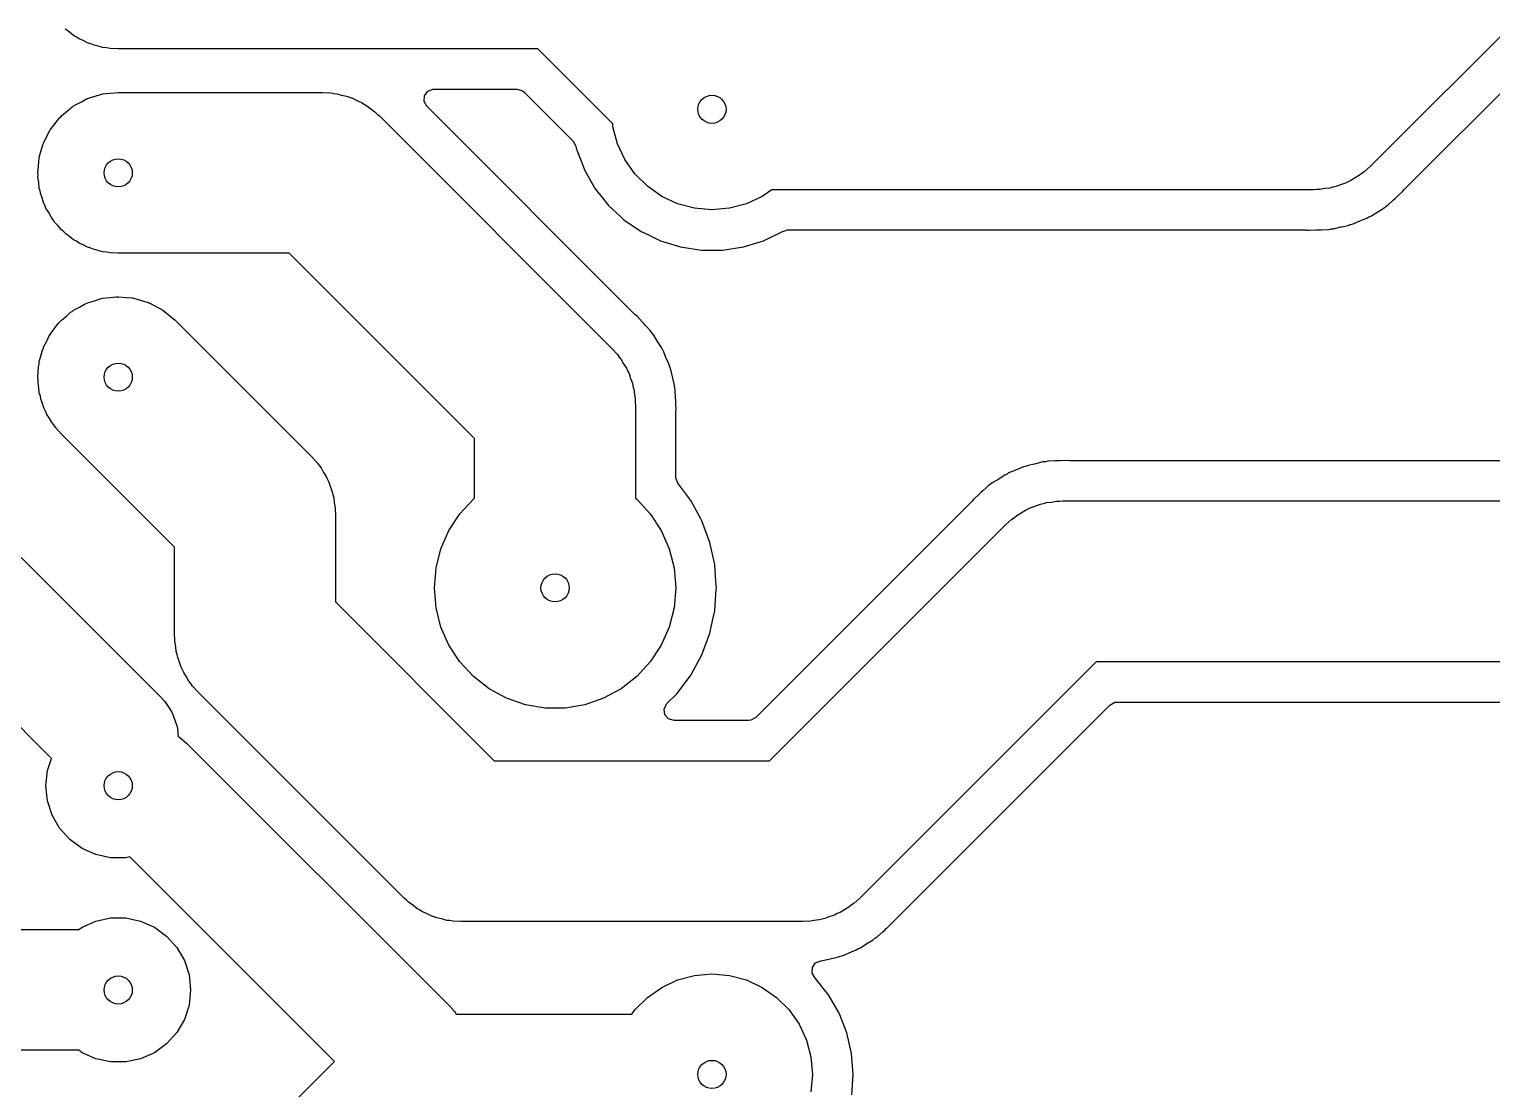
# Model space of a CAD drawing. Extents: x 132 to 232, y -86 to -36.
# Drawn here: x 192.63 to 210.81, y -68.83 to -55.65 of the extents above; entities that cross this region are included whole.
import ezdxf

# ---------------------------------------------------------------- set-up
doc = ezdxf.new("R2010")
doc.units = 0
doc.layers.add('BLACK', color=7, linetype='CONTINUOUS')

msp = doc.modelspace()

# ---------------------------------------------------------------- linework, layer by layer
at = {"layer": 'BLACK', "linetype": 'CONTINUOUS'}
for p, q in [((220.924, -45.74), (209.307, -57.3571)), ((193.089, -55.6588), (193.08, -55.65)), ((193.136, -55.6918), (193.089, -55.6588)), ((193.184, -55.7315), (193.136, -55.6918)), ((193.222, -55.7514), (193.184, -55.7315)), ((193.255, -55.7743), (193.222, -55.7514)), ((193.305, -55.796), (193.255, -55.7743)), ((193.357, -55.8239), (193.305, -55.796)), ((193.401, -55.8371), (193.357, -55.8239)), ((193.441, -55.8541), (193.401, -55.8371)), ((193.492, -55.8646), (193.441, -55.8541)), ((193.545, -55.8808), (193.492, -55.8646)), ((193.594, -55.8856), (193.545, -55.8808)), ((193.639, -55.8949), (193.594, -55.8856)), ((193.74, -55.9), (193.639, -55.8949)), ((198.956, -55.9), (193.74, -55.9)), ((199.886, -56.83), (198.956, -55.9)), ((209.73, -57.6424), (211.177, -56.1948)), ((193.282, -56.5566), (193.346, -56.521)), ((193.346, -56.521), (193.352, -56.5192)), ((193.352, -56.5192), (193.357, -56.5161)), ((193.357, -56.5161), (193.478, -56.4794)), ((193.478, -56.4794), (193.539, -56.4605)), ((193.539, -56.4605), (193.542, -56.4602)), ((193.542, -56.4602), (193.545, -56.4592)), ((193.545, -56.4592), (193.74, -56.44)), ((193.74, -56.44), (196.28, -56.44)), ((196.28, -56.44), (196.381, -56.4451)), ((196.381, -56.4451), (196.418, -56.4528)), ((196.418, -56.4528), (196.456, -56.4557)), ((196.456, -56.4557), (196.517, -56.4731)), ((196.517, -56.4731), (196.579, -56.4859)), ((196.579, -56.4859), (196.614, -56.5009)), ((196.614, -56.5009), (196.651, -56.5113)), ((196.651, -56.5113), (196.707, -56.5407)), ((197.541, -56.5509), (197.546, -56.4812)), ((197.546, -56.4812), (197.588, -56.4252)), ((197.588, -56.4252), (197.653, -56.4008)), ((197.653, -56.4008), (197.662, -56.4005)), ((197.662, -56.4005), (198.697, -56.4005)), ((198.697, -56.4005), (198.764, -56.4202)), ((198.764, -56.4202), (198.785, -56.4368)), ((198.785, -56.4368), (199.396, -57.0478)), ((193.033, -56.7329), (193.111, -56.6687)), ((193.111, -56.6687), (193.169, -56.6192)), ((193.169, -56.6192), (193.177, -56.6147)), ((193.177, -56.6147), (193.184, -56.6085)), ((193.184, -56.6085), (193.282, -56.5566)), ((196.707, -56.5407), (196.765, -56.5657)), ((196.765, -56.5657), (196.797, -56.5874)), ((196.797, -56.5874), (196.83, -56.605)), ((196.83, -56.605), (196.879, -56.6451)), ((196.879, -56.6451), (196.931, -56.6812)), ((196.931, -56.6812), (196.958, -56.7088)), ((196.958, -56.7088), (196.987, -56.7329)), ((197.574, -56.6122), (197.541, -56.5509)), ((200.162, -59.2004), (197.574, -56.6122)), ((192.891, -56.911), (192.901, -56.8987)), ((192.901, -56.8987), (192.909, -56.8844)), ((192.909, -56.8844), (192.969, -56.8111)), ((192.969, -56.8111), (193.015, -56.751)), ((193.015, -56.751), (193.025, -56.7429)), ((193.025, -56.7429), (193.033, -56.7329)), ((196.987, -56.7329), (199.877, -59.6229)), ((199.889, -56.8671), (199.886, -56.83)), ((199.945, -57.0775), (199.889, -56.8671)), ((192.802, -57.0927), (192.81, -57.0759)), ((192.81, -57.0759), (192.816, -57.0573)), ((192.816, -57.0573), (192.858, -56.9782)), ((192.858, -56.9782), (192.891, -56.911)), ((199.396, -57.0478), (199.429, -57.1079)), ((200.037, -57.275), (199.945, -57.0775)), ((192.757, -57.2675), (192.759, -57.2449)), ((192.759, -57.2449), (192.784, -57.1634)), ((192.784, -57.1634), (192.802, -57.0927)), ((199.429, -57.1079), (199.434, -57.1318)), ((199.434, -57.1318), (199.443, -57.1674)), ((199.443, -57.1674), (199.538, -57.4116)), ((192.74, -57.44), (192.748, -57.3594)), ((192.743, -57.4658), (192.74, -57.44)), ((192.748, -57.3594), (192.752, -57.2886)), ((192.752, -57.2886), (192.757, -57.2675)), ((199.538, -57.4116), (199.67, -57.6389)), ((200.162, -57.4535), (200.037, -57.275)), ((209.232, -57.425), (209.2, -57.446)), ((209.307, -57.3571), (209.232, -57.425)), ((192.741, -57.4906), (192.743, -57.4658)), ((192.752, -57.5584), (192.741, -57.4906)), ((192.759, -57.6351), (192.752, -57.5584)), ((200.317, -57.6076), (200.162, -57.4535)), ((200.495, -57.7325), (200.317, -57.6076)), ((208.838, -57.6181), (208.801, -57.6295)), ((208.875, -57.6114), (208.838, -57.6181)), ((208.934, -57.5879), (208.875, -57.6114)), ((208.994, -57.569), (208.934, -57.5879)), ((209.028, -57.5505), (208.994, -57.569)), ((209.063, -57.5364), (209.028, -57.5505)), ((209.116, -57.5015), (209.063, -57.5364)), ((209.171, -57.4708), (209.116, -57.5015)), ((209.2, -57.446), (209.171, -57.4708)), ((192.768, -57.663), (192.759, -57.6351)), ((192.772, -57.6907), (192.768, -57.663)), ((192.795, -57.7525), (192.772, -57.6907)), ((192.816, -57.8227), (192.795, -57.7525)), ((199.67, -57.6389), (199.773, -57.7687)), ((199.773, -57.7687), (199.833, -57.844)), ((200.692, -57.8246), (200.495, -57.7325)), ((201.745, -57.7325), (201.548, -57.8246)), ((201.863, -57.65), (201.745, -57.7325)), ((208.6, -57.65), (201.863, -57.65)), ((208.638, -57.6461), (208.6, -57.65)), ((208.676, -57.6471), (208.638, -57.6461)), ((208.738, -57.6359), (208.676, -57.6471)), ((208.801, -57.6295), (208.738, -57.6359)), ((209.525, -57.8382), (209.593, -57.775)), ((209.593, -57.775), (209.617, -57.7549)), ((209.617, -57.7549), (209.639, -57.7329)), ((209.639, -57.7329), (209.708, -57.6697)), ((209.708, -57.6697), (209.725, -57.6482)), ((209.725, -57.6482), (209.73, -57.6424)), ((192.831, -57.8513), (192.816, -57.8227)), ((192.842, -57.8804), (192.831, -57.8513)), ((192.876, -57.9341), (192.842, -57.8804)), ((192.909, -57.9956), (192.876, -57.9341)), ((199.833, -57.844), (199.989, -57.9887)), ((199.989, -57.9887), (200.026, -58.0224)), ((200.903, -57.881), (200.692, -57.8246)), ((201.12, -57.9), (200.903, -57.881)), ((201.337, -57.881), (201.12, -57.9)), ((201.548, -57.8246), (201.337, -57.881)), ((209.261, -58.0027), (209.285, -57.9887)), ((209.285, -57.9887), (209.292, -57.9851)), ((209.292, -57.9851), (209.317, -57.9742)), ((209.317, -57.9742), (209.395, -57.9231)), ((209.395, -57.9231), (209.475, -57.8754)), ((209.475, -57.8754), (209.496, -57.8577)), ((209.496, -57.8577), (209.502, -57.8531)), ((209.502, -57.8531), (209.525, -57.8382)), ((192.931, -58.0232), (192.909, -57.9956)), ((192.949, -58.0521), (192.931, -58.0232)), ((192.991, -58.096), (192.949, -58.0521)), ((193.033, -58.1471), (192.991, -58.096)), ((193.063, -58.1719), (193.033, -58.1471)), ((193.089, -58.1988), (193.063, -58.1719)), ((200.026, -58.0224), (200.242, -58.1702)), ((200.242, -58.1702), (200.242, -58.1702)), ((200.242, -58.1702), (200.242, -58.1702)), ((200.242, -58.1702), (200.242, -58.1702)), ((200.242, -58.1702), (200.33, -58.2123)), ((201.761, -58.2841), (201.998, -58.1702)), ((201.998, -58.1702), (202.002, -58.1679)), ((201.998, -58.1702), (201.998, -58.1702)), ((202.002, -58.1679), (202.003, -58.1696)), ((202.003, -58.1696), (202.061, -58.1505)), ((202.061, -58.1505), (202.065, -58.1505)), ((202.065, -58.1505), (208.503, -58.1505)), ((208.503, -58.1505), (208.511, -58.151)), ((208.511, -58.151), (208.538, -58.1544)), ((208.538, -58.1544), (208.631, -58.1505)), ((208.631, -58.1505), (208.662, -58.1505)), ((208.662, -58.1505), (208.693, -58.1479)), ((208.693, -58.1479), (208.786, -58.1441)), ((208.786, -58.1441), (208.813, -58.1385)), ((208.813, -58.1385), (208.821, -58.1374)), ((208.821, -58.1374), (208.848, -58.1351)), ((208.848, -58.1351), (208.938, -58.1122)), ((208.848, -58.1351), (208.848, -58.1351)), ((208.848, -58.1351), (208.848, -58.1351)), ((208.848, -58.1351), (208.848, -58.1351)), ((208.938, -58.1122), (208.949, -58.1099)), ((208.949, -58.1099), (209.03, -58.093)), ((209.03, -58.093), (209.055, -58.0831)), ((209.055, -58.0831), (209.062, -58.0808)), ((209.062, -58.0808), (209.089, -58.0741)), ((209.089, -58.0741), (209.174, -58.0366)), ((209.174, -58.0366), (209.261, -58.0027)), ((193.136, -58.2318), (193.089, -58.1988)), ((193.184, -58.2715), (193.136, -58.2318)), ((193.222, -58.2914), (193.184, -58.2715)), ((193.255, -58.3143), (193.222, -58.2914)), ((193.305, -58.336), (193.255, -58.3143)), ((193.357, -58.3639), (193.305, -58.336)), ((200.33, -58.2123), (200.479, -58.2841)), ((200.479, -58.2841), (200.479, -58.2841)), ((200.479, -58.2841), (200.479, -58.2841)), ((200.479, -58.2841), (200.729, -58.3614)), ((201.511, -58.3614), (201.761, -58.2841)), ((193.401, -58.3771), (193.357, -58.3639)), ((193.441, -58.3941), (193.401, -58.3771)), ((193.492, -58.4046), (193.441, -58.3941)), ((193.545, -58.4208), (193.492, -58.4046)), ((193.594, -58.4256), (193.545, -58.4208)), ((193.639, -58.4349), (193.594, -58.4256)), ((193.74, -58.44), (193.639, -58.4349)), ((195.866, -58.44), (193.74, -58.44)), ((198.17, -60.7442), (195.866, -58.44)), ((200.729, -58.3614), (200.989, -58.4005)), ((200.989, -58.4005), (201.251, -58.4005)), ((201.251, -58.4005), (201.511, -58.3614)), ((193.26, -59.1084), (193.322, -59.0713)), ((193.322, -59.0713), (193.34, -59.0653)), ((193.34, -59.0653), (193.357, -59.0561)), ((193.357, -59.0561), (193.443, -59.0301)), ((193.443, -59.0301), (193.514, -59.0059)), ((193.514, -59.0059), (193.529, -59.0039)), ((193.529, -59.0039), (193.545, -58.9992)), ((193.545, -58.9992), (193.639, -58.9899)), ((193.639, -58.9899), (193.715, -58.9803)), ((193.715, -58.9803), (193.727, -58.9813)), ((193.727, -58.9813), (193.74, -58.98)), ((193.74, -58.98), (193.841, -58.9899)), ((193.841, -58.9899), (193.916, -58.9957)), ((193.916, -58.9957), (193.925, -58.9983)), ((193.925, -58.9983), (193.935, -58.9992)), ((193.935, -58.9992), (194.04, -59.0312)), ((194.04, -59.0312), (194.111, -59.0513)), ((194.111, -59.0513), (194.116, -59.0542)), ((194.116, -59.0542), (194.123, -59.0561)), ((194.123, -59.0561), (194.234, -59.1158)), ((193.033, -59.2729), (193.096, -59.2215)), ((193.096, -59.2215), (193.148, -59.174)), ((193.148, -59.174), (193.167, -59.1629)), ((193.167, -59.1629), (193.184, -59.1485)), ((193.184, -59.1485), (193.26, -59.1084)), ((194.234, -59.1158), (194.29, -59.145)), ((194.29, -59.145), (194.293, -59.147)), ((194.293, -59.147), (194.296, -59.1485)), ((194.296, -59.1485), (194.447, -59.2729)), ((200.168, -59.2055), (200.162, -59.2004)), ((200.19, -59.2223), (200.168, -59.2055)), ((200.253, -59.2909), (200.19, -59.2223)), ((200.19, -59.2223), (200.19, -59.2223)), ((200.19, -59.2223), (200.19, -59.2223)), ((192.895, -59.4502), (192.909, -59.4244)), ((192.909, -59.4244), (192.957, -59.3648)), ((192.957, -59.3648), (192.998, -59.3096)), ((192.998, -59.3096), (193.016, -59.2929)), ((193.016, -59.2929), (193.033, -59.2729)), ((194.447, -59.2729), (196.147, -60.9729)), ((200.275, -59.3129), (200.253, -59.2909)), ((200.295, -59.3366), (200.275, -59.3129)), ((200.275, -59.3129), (200.275, -59.3129)), ((200.358, -59.4052), (200.295, -59.3366)), ((200.373, -59.4281), (200.358, -59.4052)), ((200.358, -59.4052), (200.358, -59.4052)), ((200.358, -59.4052), (200.358, -59.4052)), ((200.378, -59.4342), (200.373, -59.4281)), ((200.395, -59.4551), (200.378, -59.4342)), ((189.76, -59.4497), (194.27, -63.9597)), ((192.807, -59.6284), (192.816, -59.5973)), ((192.816, -59.5973), (192.851, -59.5327)), ((192.851, -59.5327), (192.878, -59.4727)), ((192.878, -59.4727), (192.895, -59.4502)), ((199.877, -59.6229), (199.945, -59.6981)), ((200.402, -59.4661), (200.395, -59.4551)), ((200.443, -59.5353), (200.402, -59.4661)), ((200.494, -59.6134), (200.443, -59.5353)), ((200.505, -59.6384), (200.494, -59.6134)), ((200.494, -59.6134), (200.494, -59.6134)), ((192.756, -59.8205), (192.759, -59.7849)), ((192.759, -59.7849), (192.779, -59.7183)), ((192.779, -59.7183), (192.794, -59.6566)), ((192.794, -59.6566), (192.807, -59.6284)), ((199.945, -59.6981), (199.966, -59.7298)), ((199.966, -59.7298), (199.991, -59.7587)), ((199.991, -59.7587), (200.022, -59.8141)), ((200.509, -59.6452), (200.505, -59.6384)), ((200.512, -59.6505), (200.509, -59.6452)), ((200.523, -59.6687), (200.512, -59.6505)), ((200.557, -59.7557), (200.523, -59.6687)), ((200.523, -59.6687), (200.523, -59.6687)), ((200.57, -59.7867), (200.557, -59.7557)), ((200.594, -59.8411), (200.57, -59.7867)), ((192.74, -59.98), (192.746, -59.9142)), ((192.744, -60.0189), (192.74, -59.98)), ((192.746, -59.9142), (192.748, -59.8537)), ((192.748, -59.8537), (192.756, -59.8205)), ((200.022, -59.8141), (200.056, -59.867)), ((200.056, -59.867), (200.07, -59.9024)), ((200.07, -59.9024), (200.089, -59.9356)), ((200.089, -59.9356), (200.108, -59.9961)), ((200.6, -59.8659), (200.594, -59.8411)), ((200.601, -59.8676), (200.6, -59.8659)), ((200.603, -59.8749), (200.601, -59.8676)), ((200.613, -59.9004), (200.603, -59.8749)), ((200.632, -59.9917), (200.613, -59.9004)), ((192.743, -60.0559), (192.744, -60.0189)), ((192.753, -60.1128), (192.743, -60.0559)), ((192.759, -60.1751), (192.753, -60.1128)), ((200.108, -59.9961), (200.131, -60.0549)), ((200.131, -60.0549), (200.138, -60.0924)), ((200.138, -60.0924), (200.15, -60.1287)), ((200.15, -60.1287), (200.156, -60.1917)), ((200.655, -60.0822), (200.632, -59.9917)), ((200.656, -60.0976), (200.655, -60.0822)), ((200.657, -60.1094), (200.656, -60.0976)), ((200.658, -60.117), (200.657, -60.1094)), ((200.664, -60.1438), (200.658, -60.117)), ((200.668, -60.237), (200.664, -60.1438)), ((192.772, -60.2156), (192.759, -60.1751)), ((192.779, -60.2551), (192.772, -60.2156)), ((192.799, -60.3061), (192.779, -60.2551)), ((192.816, -60.3627), (192.799, -60.3061)), ((200.156, -60.1917), (200.167, -60.2541)), ((200.167, -60.2541), (200.166, -60.2921)), ((200.166, -60.2921), (200.17, -60.33)), ((200.17, -60.33), (200.17, -61.484)), ((200.671, -60.2679), (200.668, -60.237)), ((200.671, -60.299), (200.671, -60.2679)), ((200.674, -60.3922), (200.671, -60.299)), ((192.909, -64.72), (188.7, -60.5103)), ((192.838, -60.4029), (192.816, -60.3627)), ((192.854, -60.443), (192.838, -60.4029)), ((192.882, -60.4864), (192.854, -60.443)), ((192.909, -60.5356), (192.882, -60.4864)), ((192.94, -60.5734), (192.909, -60.5356)), ((200.671, -60.4193), (200.672, -60.4089)), ((200.671, -60.427), (200.671, -60.4193)), ((200.671, -61.225), (200.671, -60.427)), ((200.672, -60.4089), (200.674, -60.3922)), ((192.965, -60.6119), (192.94, -60.5734)), ((193.033, -60.6871), (192.965, -60.6119)), ((194.44, -62.0942), (193.033, -60.6871)), ((198.17, -61.484), (198.17, -60.7442)), ((196.147, -60.9729), (196.215, -61.0481)), ((196.215, -61.0481), (196.236, -61.0798)), ((196.236, -61.0798), (196.261, -61.1087)), ((205.05, -61.077), (205.025, -61.0869)), ((205.128, -61.0607), (205.05, -61.0769)), ((205.05, -61.0769), (205.05, -61.077)), ((205.142, -61.0578), (205.128, -61.0607)), ((205.16, -61.0532), (205.142, -61.0578)), ((205.232, -61.0349), (205.16, -61.0532)), ((205.259, -61.0326), (205.232, -61.0349)), ((205.232, -61.0349), (205.232, -61.0349)), ((205.267, -61.0315), (205.259, -61.0326)), ((205.294, -61.0259), (205.267, -61.0315)), ((205.387, -61.0221), (205.294, -61.0259)), ((205.294, -61.0259), (205.294, -61.0259)), ((205.418, -61.0195), (205.387, -61.0221)), ((205.449, -61.0195), (205.418, -61.0195)), ((205.542, -61.0156), (205.449, -61.0195)), ((205.569, -61.019), (205.542, -61.0156)), ((205.542, -61.0156), (205.542, -61.0156)), ((205.577, -61.0195), (205.569, -61.019)), ((223.216, -61.0195), (205.577, -61.0195)), ((196.261, -61.1087), (196.292, -61.1641)), ((196.292, -61.1641), (196.326, -61.217)), ((196.326, -61.217), (196.34, -61.2524)), ((196.34, -61.2524), (196.359, -61.2856)), ((200.671, -61.2338), (200.671, -61.225)), ((200.695, -61.2993), (200.671, -61.2338)), ((204.685, -61.2469), (204.605, -61.2946)), ((204.763, -61.1958), (204.685, -61.2469)), ((204.788, -61.1849), (204.763, -61.1958)), ((204.763, -61.1958), (204.763, -61.1958)), ((204.795, -61.1813), (204.788, -61.1849)), ((204.819, -61.1673), (204.795, -61.1813)), ((204.906, -61.1334), (204.819, -61.1673)), ((204.991, -61.0959), (204.906, -61.1334)), ((205.018, -61.0892), (204.991, -61.0959)), ((204.991, -61.0959), (204.991, -61.0959)), ((205.025, -61.0869), (205.018, -61.0892)), ((196.359, -61.2856), (196.378, -61.3461)), ((196.378, -61.3461), (196.401, -61.4049)), ((196.401, -61.4049), (196.408, -61.4424)), ((196.408, -61.4424), (196.42, -61.4787)), ((200.857, -61.5157), (200.695, -61.2993)), ((204.441, -61.437), (204.372, -61.5003)), ((204.463, -61.4151), (204.441, -61.437)), ((204.467, -61.4113), (204.463, -61.4151)), ((204.487, -61.395), (204.467, -61.4113)), ((204.531, -61.3539), (204.487, -61.395)), ((204.555, -61.3318), (204.531, -61.3539)), ((204.578, -61.3169), (204.555, -61.3318)), ((204.584, -61.3123), (204.578, -61.3169)), ((204.605, -61.2946), (204.584, -61.3123)), ((196.42, -61.4787), (196.426, -61.5417)), ((196.426, -61.5417), (196.437, -61.6041)), ((196.437, -61.6041), (196.436, -61.6421)), ((197.986, -61.6787), (198.154, -61.4964)), ((198.154, -61.4964), (198.17, -61.484)), ((200.17, -61.484), (200.186, -61.4964)), ((200.186, -61.4964), (200.354, -61.6787)), ((200.981, -61.7422), (200.857, -61.5157)), ((200.857, -61.5157), (200.857, -61.5157)), ((204.35, -61.5276), (201.665, -64.2132)), ((204.355, -61.5218), (204.35, -61.5276)), ((204.372, -61.5003), (204.355, -61.5218)), ((205.017, -61.6336), (205.052, -61.6195)), ((205.052, -61.6195), (205.086, -61.601)), ((205.086, -61.601), (205.146, -61.5821)), ((205.146, -61.5821), (205.205, -61.5586)), ((205.205, -61.5586), (205.242, -61.5519)), ((205.242, -61.5519), (205.279, -61.5405)), ((205.279, -61.5405), (205.342, -61.5341)), ((205.342, -61.5341), (205.404, -61.5229)), ((205.404, -61.5229), (205.442, -61.5239)), ((205.442, -61.5239), (205.48, -61.52)), ((205.48, -61.52), (223.42, -61.52)), ((196.436, -61.6421), (196.44, -61.68)), ((196.44, -61.68), (196.44, -62.7758)), ((197.851, -61.8861), (197.986, -61.6787)), ((200.354, -61.6787), (200.489, -61.8861)), ((200.994, -61.7668), (200.981, -61.7422)), ((201.094, -62.035), (200.994, -61.7668)), ((204.773, -61.8129), (204.848, -61.745)), ((204.848, -61.745), (204.88, -61.724)), ((204.88, -61.724), (204.909, -61.6992)), ((204.909, -61.6992), (204.964, -61.6685)), ((204.964, -61.6685), (205.017, -61.6336)), ((197.751, -62.113), (197.851, -61.8861)), ((200.489, -61.8861), (200.589, -62.113)), ((201.836, -64.75), (204.773, -61.8129)), ((194.44, -63.19), (194.44, -62.0942)), ((197.69, -62.3531), (197.751, -62.113)), ((200.589, -62.113), (200.65, -62.3531)), ((201.154, -62.3106), (201.094, -62.035)), ((201.094, -62.035), (201.094, -62.035)), ((201.094, -62.035), (201.094, -62.035)), ((197.67, -62.6), (197.69, -62.3531)), ((200.65, -62.3531), (200.67, -62.6)), ((201.155, -62.3146), (201.154, -62.3106)), ((201.17, -62.52), (201.155, -62.3146)), ((201.176, -62.6), (201.17, -62.52)), ((197.69, -62.8469), (197.67, -62.6)), ((200.67, -62.6), (200.65, -62.8469)), ((201.155, -62.8854), (201.174, -62.6165)), ((201.174, -62.6165), (201.176, -62.6)), ((201.176, -62.6), (201.176, -62.6)), ((196.44, -62.7758), (198.414, -64.75)), ((197.751, -63.087), (197.69, -62.8469)), ((200.65, -62.8469), (200.589, -63.087)), ((201.136, -62.972), (201.155, -62.8854)), ((201.155, -62.8854), (201.155, -62.8854)), ((201.155, -62.8854), (201.155, -62.8854)), ((201.094, -63.165), (201.136, -62.972)), ((194.444, -63.2279), (194.44, -63.19)), ((194.443, -63.2659), (194.444, -63.2279)), ((197.851, -63.3139), (197.751, -63.087)), ((200.589, -63.087), (200.489, -63.3139)), ((200.994, -63.4332), (201.094, -63.165)), ((194.454, -63.3283), (194.443, -63.2659)), ((194.46, -63.3913), (194.454, -63.3283)), ((194.472, -63.4276), (194.46, -63.3913)), ((194.479, -63.4651), (194.472, -63.4276)), ((197.986, -63.5213), (197.851, -63.3139)), ((200.489, -63.3139), (200.354, -63.5213)), ((200.857, -63.6843), (200.994, -63.4332)), ((194.502, -63.5239), (194.479, -63.4651)), ((194.521, -63.5844), (194.502, -63.5239)), ((194.54, -63.6176), (194.521, -63.5844)), ((194.554, -63.653), (194.54, -63.6176)), ((198.154, -63.7036), (197.986, -63.5213)), ((200.354, -63.5213), (200.186, -63.7036)), ((205.894, -63.52), (202.957, -66.4571)), ((223.42, -63.52), (205.894, -63.52)), ((194.588, -63.7059), (194.554, -63.653)), ((194.619, -63.7613), (194.588, -63.7059)), ((194.644, -63.7902), (194.619, -63.7613)), ((194.665, -63.8219), (194.644, -63.7902)), ((198.35, -63.8558), (198.154, -63.7036)), ((200.186, -63.7036), (199.99, -63.8558)), ((200.686, -63.9134), (200.857, -63.6843)), ((194.27, -63.9597), (194.307, -64.0004)), ((194.733, -63.8971), (194.665, -63.8219)), ((197.293, -66.4571), (194.733, -63.8971)), ((198.567, -63.9737), (198.35, -63.8558)), ((198.802, -64.0541), (198.567, -63.9737)), ((199.773, -63.9737), (199.538, -64.0541)), ((199.99, -63.8558), (199.773, -63.9737)), ((200.561, -64.0378), (200.686, -63.9134)), ((200.686, -63.9134), (200.686, -63.9134)), ((194.307, -64.0004), (194.315, -64.0079)), ((194.315, -64.0079), (194.318, -64.0134)), ((194.318, -64.0134), (194.328, -64.0248)), ((194.328, -64.0248), (194.368, -64.0897)), ((194.368, -64.0897), (194.41, -64.1534)), ((194.41, -64.1534), (194.414, -64.1637)), ((194.414, -64.1637), (194.42, -64.173)), ((199.046, -64.0949), (198.802, -64.0541)), ((199.294, -64.0949), (199.046, -64.0949)), ((199.538, -64.0541), (199.294, -64.0949)), ((200.526, -64.1079), (200.555, -64.0443)), ((200.536, -64.177), (200.526, -64.1079)), ((200.555, -64.0443), (200.561, -64.0378)), ((203.38, -66.7424), (206.065, -64.0568)), ((206.065, -64.0568), (206.127, -64.0233)), ((206.127, -64.0233), (206.153, -64.0205)), ((206.153, -64.0205), (223.216, -64.0205)), ((194.42, -64.173), (194.444, -64.2454)), ((194.444, -64.2454), (194.47, -64.317)), ((194.47, -64.317), (194.471, -64.3279)), ((194.471, -64.3279), (194.475, -64.3383)), ((194.475, -64.3383), (194.481, -64.4143)), ((200.582, -64.2298), (200.536, -64.177)), ((200.649, -64.2495), (200.582, -64.2298)), ((201.577, -64.2495), (200.649, -64.2495)), ((201.603, -64.2467), (201.577, -64.2495)), ((201.665, -64.2132), (201.603, -64.2467)), ((194.481, -64.4143), (194.485, -64.4439)), ((194.485, -64.4439), (194.531, -64.4824)), ((194.531, -64.4824), (194.59, -64.5297)), ((194.59, -64.5297), (197.86, -67.7997)), ((192.84, -65.06), (192.86, -64.8729)), ((192.86, -64.8729), (192.909, -64.72)), ((198.414, -64.75), (201.836, -64.75)), ((192.86, -65.2471), (192.84, -65.06)), ((192.918, -65.4261), (192.86, -65.2471)), ((193.012, -65.589), (192.918, -65.4261)), ((193.138, -65.7288), (193.012, -65.589)), ((193.29, -65.8394), (193.138, -65.7288)), ((193.462, -65.916), (193.29, -65.8394)), ((193.646, -65.9551), (193.462, -65.916)), ((193.834, -65.9551), (193.646, -65.9551)), ((193.884, -65.9445), (193.834, -65.9551)), ((196.429, -68.49), (193.884, -65.9445)), ((197.322, -66.4812), (197.293, -66.4571)), ((197.349, -66.5088), (197.322, -66.4812)), ((197.401, -66.5449), (197.349, -66.5088)), ((202.882, -66.525), (202.85, -66.546)), ((202.957, -66.4571), (202.882, -66.525)), ((193.462, -66.744), (193.646, -66.7049)), ((193.646, -66.7049), (193.834, -66.7049)), ((193.834, -66.7049), (194.018, -66.744)), ((197.45, -66.585), (197.401, -66.5449)), ((197.483, -66.6026), (197.45, -66.585)), ((197.515, -66.6243), (197.483, -66.6026)), ((197.573, -66.6493), (197.515, -66.6243)), ((197.629, -66.6787), (197.573, -66.6493)), ((197.666, -66.6891), (197.629, -66.6787)), ((197.701, -66.7041), (197.666, -66.6891)), ((197.763, -66.7169), (197.701, -66.7041)), ((197.824, -66.7343), (197.763, -66.7169)), ((202.525, -66.7114), (202.488, -66.7181)), ((202.584, -66.6879), (202.525, -66.7114)), ((202.644, -66.669), (202.584, -66.6879)), ((202.678, -66.6505), (202.644, -66.669)), ((202.713, -66.6364), (202.678, -66.6505)), ((202.766, -66.6015), (202.713, -66.6364)), ((202.821, -66.5708), (202.766, -66.6015)), ((202.85, -66.546), (202.821, -66.5708)), ((191.511, -66.85), (193.25, -66.85)), ((193.25, -66.85), (193.29, -66.8206)), ((193.29, -66.8206), (193.462, -66.744)), ((194.018, -66.744), (194.19, -66.8206)), ((194.19, -66.8206), (194.342, -66.9312)), ((197.862, -66.7372), (197.824, -66.7343)), ((197.899, -66.7449), (197.862, -66.7372)), ((198, -66.75), (197.899, -66.7449)), ((202.25, -66.75), (198, -66.75)), ((202.288, -66.7461), (202.25, -66.75)), ((202.326, -66.7471), (202.288, -66.7461)), ((202.388, -66.7359), (202.326, -66.7471)), ((202.451, -66.7295), (202.388, -66.7359)), ((202.488, -66.7181), (202.451, -66.7295)), ((203.175, -66.9382), (203.243, -66.875)), ((203.243, -66.875), (203.267, -66.8549)), ((203.267, -66.8549), (203.289, -66.8329)), ((203.289, -66.8329), (203.292, -66.8298)), ((203.292, -66.8298), (203.34, -66.7863)), ((203.34, -66.7863), (203.358, -66.7697)), ((203.358, -66.7697), (203.375, -66.7482)), ((203.375, -66.7482), (203.38, -66.7424)), ((194.342, -66.9312), (194.468, -67.071)), ((194.468, -67.071), (194.562, -67.2339)), ((202.942, -67.0851), (202.967, -67.0742)), ((202.967, -67.0742), (203.045, -67.0231)), ((203.045, -67.0231), (203.125, -66.9754)), ((203.125, -66.9754), (203.146, -66.9577)), ((203.146, -66.9577), (203.152, -66.9531)), ((203.152, -66.9531), (203.175, -66.9382)), ((194.562, -67.2339), (194.62, -67.4129)), ((202.408, -67.2641), (202.473, -67.2372)), ((202.473, -67.2372), (202.476, -67.2369)), ((202.476, -67.2369), (202.498, -67.2351)), ((202.498, -67.2351), (202.588, -67.2122)), ((202.498, -67.2351), (202.498, -67.2351)), ((202.498, -67.2351), (202.498, -67.2351)), ((202.498, -67.2351), (202.498, -67.2351)), ((202.588, -67.2122), (202.68, -67.193)), ((202.68, -67.193), (202.705, -67.1831)), ((202.705, -67.1831), (202.712, -67.1808)), ((202.712, -67.1808), (202.739, -67.1741)), ((202.739, -67.1741), (202.824, -67.1366)), ((202.824, -67.1366), (202.911, -67.1027)), ((202.911, -67.1027), (202.935, -67.0887)), ((202.935, -67.0887), (202.942, -67.0851)), ((194.62, -67.4129), (194.64, -67.6)), ((200.692, -67.4754), (200.903, -67.419)), ((200.903, -67.419), (201.12, -67.4)), ((201.12, -67.4), (201.337, -67.419)), ((201.337, -67.419), (201.548, -67.4754)), ((202.366, -67.3914), (202.368, -67.3215)), ((202.402, -67.4514), (202.366, -67.3914)), ((202.368, -67.3215), (202.408, -67.2641)), ((194.64, -67.6), (194.62, -67.7871)), ((200.317, -67.6924), (200.495, -67.5675)), ((200.495, -67.5675), (200.692, -67.4754)), ((201.548, -67.4754), (201.745, -67.5675)), ((201.745, -67.5675), (201.923, -67.6924)), ((202.407, -67.456), (202.402, -67.4514)), ((202.57, -67.6611), (202.407, -67.456)), ((194.62, -67.7871), (194.562, -67.9661)), ((197.86, -67.7997), (197.897, -67.8404)), ((200.162, -67.8465), (200.317, -67.6924)), ((201.923, -67.6924), (202.078, -67.8465)), ((202.702, -67.8884), (202.57, -67.6611)), ((194.562, -67.9661), (194.468, -68.129)), ((197.897, -67.8404), (197.905, -67.8479)), ((197.905, -67.8479), (197.908, -67.8534)), ((197.908, -67.8534), (197.918, -67.8648)), ((197.918, -67.8648), (197.94, -67.9)), ((197.94, -67.9), (200.125, -67.9)), ((200.125, -67.9), (200.162, -67.8465)), ((202.078, -67.8465), (202.203, -68.025)), ((202.797, -68.1326), (202.702, -67.8884)), ((194.468, -68.129), (194.342, -68.2688)), ((202.203, -68.025), (202.295, -68.2225)), ((202.856, -68.3884), (202.797, -68.1326)), ((193.25, -68.35), (191.2, -68.35)), ((193.29, -68.3794), (193.25, -68.35)), ((194.342, -68.2688), (194.19, -68.3794)), ((202.295, -68.2225), (202.351, -68.4329)), ((193.462, -68.456), (193.29, -68.3794)), ((193.646, -68.4951), (193.462, -68.456)), ((193.834, -68.4951), (193.646, -68.4951)), ((194.018, -68.456), (193.834, -68.4951)), ((194.19, -68.3794), (194.018, -68.456)), ((195.919, -69), (196.429, -68.49)), ((202.351, -68.4329), (202.37, -68.65)), ((202.875, -68.65), (202.856, -68.3884)), ((202.856, -68.3884), (202.856, -68.3884)), ((202.856, -68.3884), (202.856, -68.3884)), ((202.37, -68.65), (202.351, -68.8671)), ((202.857, -68.9021), (202.875, -68.65)), ((202.875, -68.65), (202.875, -68.65)), ((202.875, -68.65), (202.875, -68.65))]:
    msp.add_line(p, q, dxfattribs=at)
at = {"layer": 'BLACK'}
for centre in [(201.12, -56.65), (193.74, -57.44), (193.74, -59.98), (199.17, -62.6), (193.74, -65.06), (193.74, -67.6), (201.12, -68.65)]:
    msp.add_circle(centre, 0.175, dxfattribs=at)

doc.saveas('drawing.dxf')
